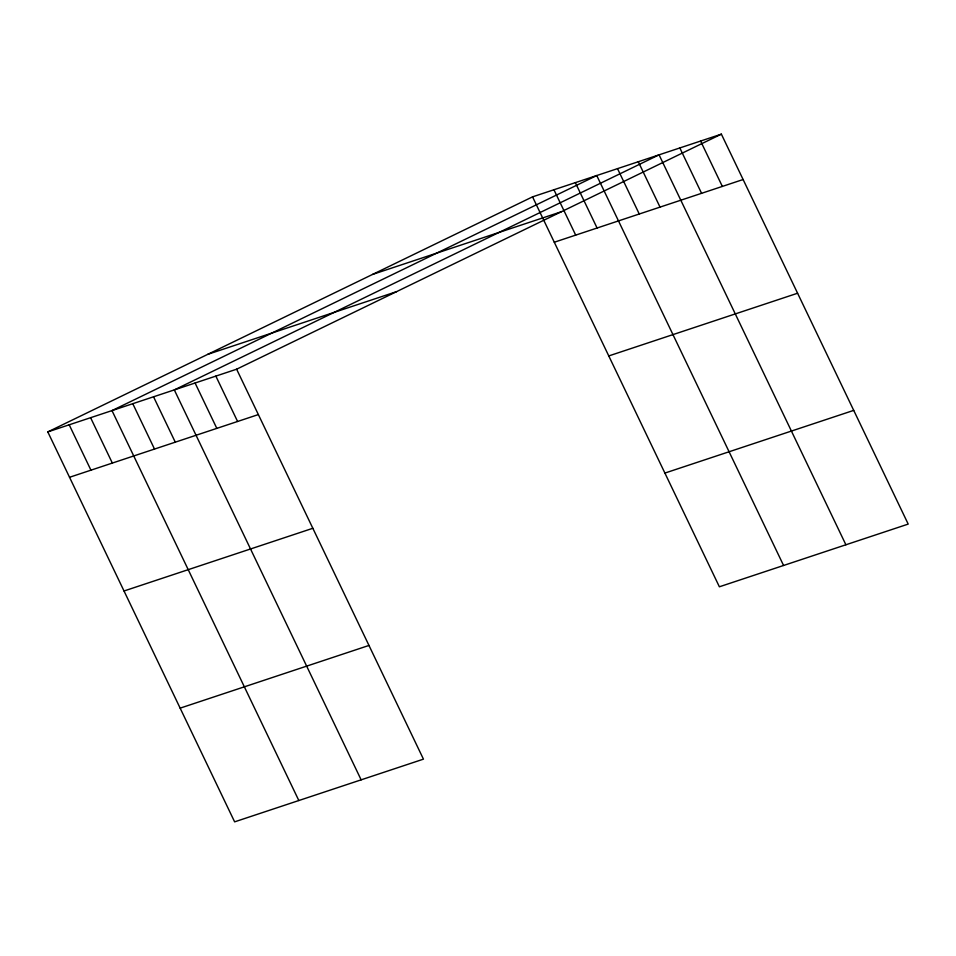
<?xml version="1.0" encoding="UTF-8"?>
<svg xmlns="http://www.w3.org/2000/svg" width="956" height="956" viewBox="0 0 956 956"><rect width="100%" height="100%" fill="white"/><g stroke="black" fill="none" stroke-linecap="round" stroke-linejoin="round"><path stroke-width="1.43" d="M47.8 431.909L236.622 369.207L423.448 759.148L234.626 821.849L47.8 431.909L532.552 196.852L721.374 134.151L908.2 524.091L719.378 586.793L532.552 196.852M236.622 369.207L721.374 134.151M372.577 274.42L561.411 211.718M207.763 354.341L396.597 291.64M554.289 242.226L743.111 179.525M69.537 477.283L258.359 414.581M608.769 355.931L797.591 293.229M124.017 590.987L312.839 528.286M664.898 473.077L853.72 410.375M180.146 708.145L368.968 645.443M700.605 141.046L722.342 186.42M679.836 147.941L701.573 193.315M845.893 544.777L659.066 154.836L174.315 389.905L361.141 779.845M638.285 161.743L660.022 207.105M617.516 168.638L639.253 214.001M783.573 565.474L596.747 175.534L111.995 410.59L298.834 800.53M575.345 182.644L597.082 228.006M553.942 189.742L575.691 235.116M215.853 376.114L237.59 421.476M195.084 383.009L216.821 428.372M153.546 396.8L175.283 442.174M132.776 403.695L154.514 449.069M90.605 417.7L112.342 463.074M69.202 424.811L90.939 470.173"/></g></svg>
